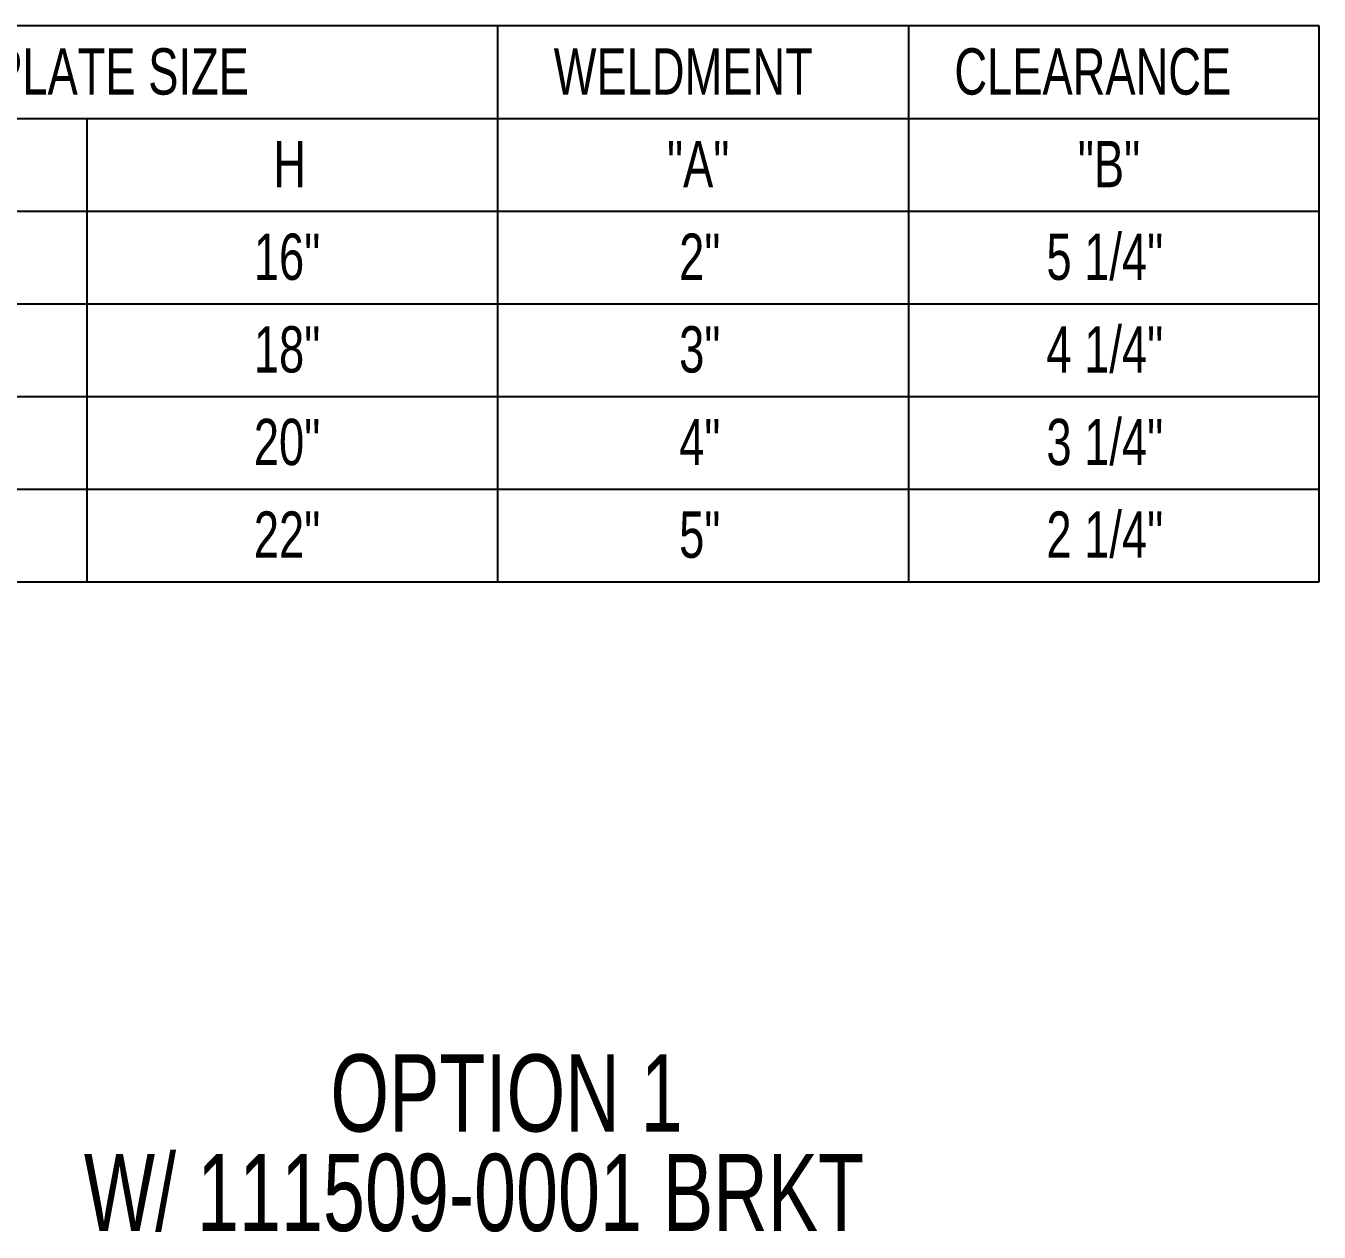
# Model space of a CAD drawing. Header units: inches. Extents: x 1.5 to 20.4, y 6.8 to 20.8.
# Drawn here: x 9.524 to 13.713, y 6.755 to 10.662 of the extents above; entities that cross this region are included whole.
import ezdxf

# ---------------------------------------------------------------- set-up
doc = ezdxf.new("R2010")
doc.units = ezdxf.units.IN
doc.header["$MEASUREMENT"] = 0
doc.layers.add('DIM', color=1, linetype='Continuous')
doc.styles.add('SLDTEXTSTYLE0', font='ARIAL.TTF', dxfattribs={"width": 0.7})

# ---------------------------------------------------------------- blocks, each defined once
blk = doc.blocks.new('SW_TABLEANNOTATION_2')
at = {"layer": 'DIM', "color": 0}
for p, q in [((0, 0), (0, -1.8)), ((5.3219, 0), (0, 0)), ((2.661, 0), (2.661, -1.8)), ((3.9915, 0), (3.9915, -1.8)), ((5.3219, -1.8), (5.3219, 0)), ((0, -0.3), (5.3219, -0.3)), ((1.3305, -0.3), (1.3305, -1.8)), ((0, -0.6), (5.3219, -0.6)), ((0, -0.9), (5.3219, -0.9)), ((0, -1.2), (5.3219, -1.2)), ((0, -1.5), (5.3219, -1.5)), ((0, -1.8), (5.3219, -1.8))]:
    blk.add_line(p, q, dxfattribs=at)
at = {"layer": 'DIM', "color": 0, "char_height": 0.15, "attachment_point": 1, "style": 'SLDTEXTSTYLE0'}
for s, insert in [('HEADPLATE SIZE', (0.6169, -0.0726)), ('WELDMENT', (2.843, -0.0726)), ('CLEARANCE', (4.1406, -0.0726)), ('W', (0.5856, -0.3726)), ('H', (1.9348, -0.3726)), ('"A"', (3.2099, -0.3726)), ('"B"', (4.5404, -0.3726)), ('14 1/2"', (0.4002, -0.6726)), ('5 1/4"', (4.4387, -0.6726)), ('16"', (1.8718, -0.6726)), ('2"', (3.2492, -0.6726)), ('16 1/2"', (0.4002, -0.9726)), ('18"', (1.8718, -0.9726)), ('3"', (3.2492, -0.9726)), ('4 1/4"', (4.4387, -0.9726)), ('18 1/2"', (0.4002, -1.2726)), ('20"', (1.8718, -1.2726)), ('4"', (3.2492, -1.2726)), ('3 1/4"', (4.4387, -1.2726)), ('20 1/2"', (0.4002, -1.5726)), ('22"', (1.8718, -1.5726)), ('5"', (3.2492, -1.5726)), ('2 1/4"', (4.4387, -1.5726))]:
    blk.add_mtext(s, dxfattribs=dict(at, insert=insert))
blk = doc.blocks.new('SW_NOTE_2')
at = {"layer": 'DIM', "color": 0, "char_height": 0.25, "attachment_point": 1, "style": 'SLDTEXTSTYLE0'}
for s, insert in [('OPTION 1', (0, 0.3223)), ('W/ 111509-0001 BRKT', (-0.7984, 0))]:
    blk.add_mtext(s, dxfattribs=dict(at, insert=insert))

msp = doc.modelspace()

# ---------------------------------------------------------------- block references
at = {"layer": 'DIM'}
for name, p in [('SW_TABLEANNOTATION_2', (8.39061, 10.661759)), ('SW_NOTE_2', (10.510385, 7.008838))]:
    msp.add_blockref(name, p, dxfattribs=at)

doc.saveas('drawing.dxf')
